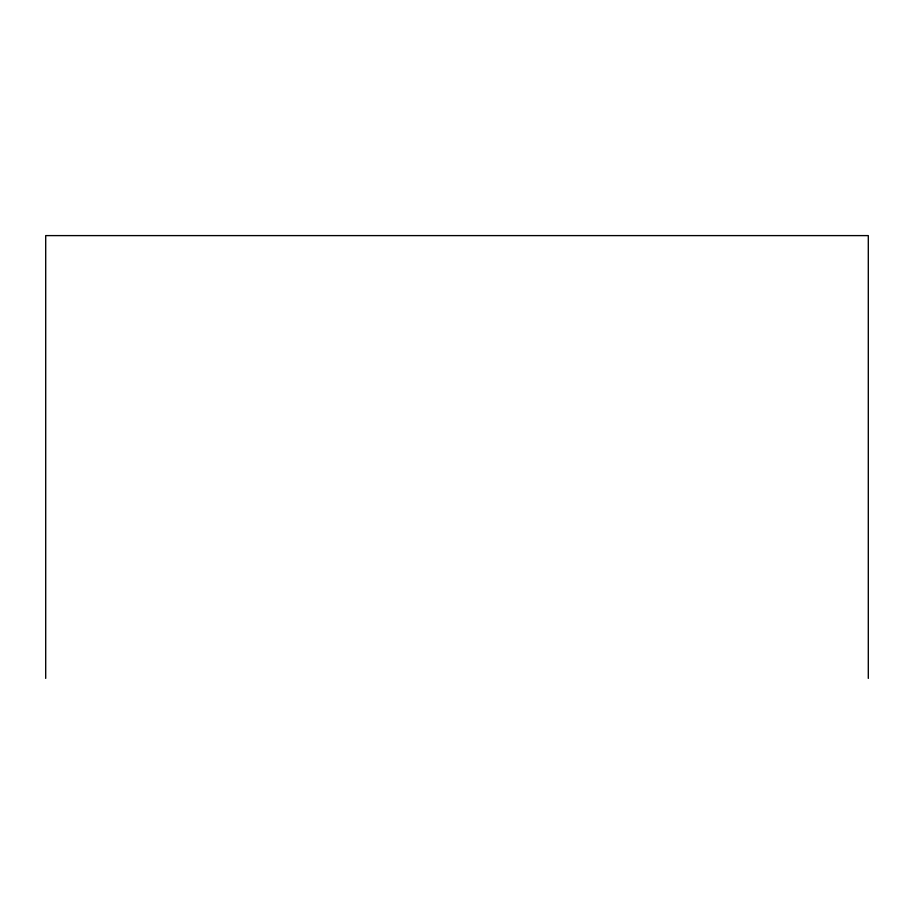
<?xml version="1.0" encoding="UTF-8"?>
<svg xmlns="http://www.w3.org/2000/svg" width="914" height="914" viewBox="0 0 914 914"><rect width="100%" height="100%" fill="white"/><g stroke="black" fill="none" stroke-linecap="round" stroke-linejoin="round"><path stroke-width="1.37" d="M868.3 678.394L868.3 235.606L45.7 235.606L45.7 678.394"/></g></svg>
